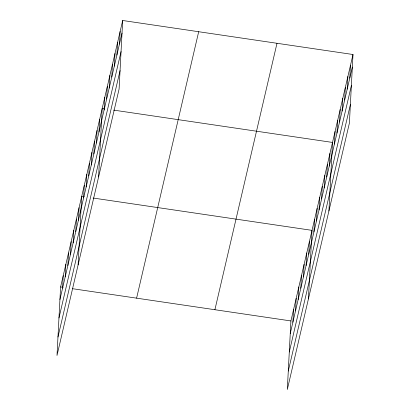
<?xml version="1.0" encoding="UTF-8"?>
<svg xmlns="http://www.w3.org/2000/svg" width="410" height="410" viewBox="0 0 410 410"><rect width="100%" height="100%" fill="white"/><g stroke="black" fill="none" stroke-linecap="round" stroke-linejoin="round"><path stroke-width="0.61" d="M122.682 20.5L60.593 286.938L57 355.49L119.09 89.057L122.682 20.5L353 54.509L349.407 123.061L287.318 389.5L290.91 320.943L353 54.509M62.571 288.204L63.232 275.612M65.21 276.883L65.872 264.291M67.85 265.557L68.506 252.965M70.489 254.236L71.145 241.644M73.129 242.91L73.785 230.317M75.763 231.588L76.424 218.996M78.402 220.262L79.063 207.67M78.11 264.901L81.703 196.349L84.234 196.723M83.604 197.948L84.265 185.356M86.167 186.96L86.828 174.368M88.729 175.967L89.385 163.375M91.286 164.979L91.948 152.387M93.849 153.986L94.51 141.394M96.411 142.998L97.073 130.406M98.974 132.005L99.63 119.412M98.6 176.976L102.192 108.424L104.724 108.799M104.094 110.023L104.755 97.431M106.656 99.035L107.317 86.443M109.219 88.042L109.875 75.45M111.776 77.054L112.437 64.462M114.339 66.066L115 53.469M116.901 55.073L117.562 42.481M119.464 44.085L120.12 31.488M292.889 322.214L293.55 309.622M295.528 310.893L296.189 298.295M298.167 299.566L298.829 286.974M300.807 288.245L301.463 275.653M303.446 276.919L304.102 264.327M306.08 265.598L306.741 253.006M308.72 254.272L309.381 241.68M308.428 298.91L312.02 230.358L93.106 198.03M313.922 231.957L314.583 219.365M316.484 220.969L317.145 208.377M319.047 209.976L319.703 197.384M321.604 198.988L322.265 186.396M324.166 187.995L324.828 175.403M326.729 177.007L327.39 164.415M329.291 166.014L329.947 153.422M328.917 210.986L332.51 142.434L113.596 110.105M334.411 144.033L335.072 131.441M336.974 133.045L337.635 120.453M339.536 122.052L340.192 109.46M342.094 111.064L342.755 98.472M344.656 100.071L345.317 87.479M347.219 89.083L347.88 76.491M349.781 78.09L350.442 65.497M59.932 299.531L122.021 33.092M58.963 317.996L121.058 51.563M57.969 337.025L120.058 70.587M136.597 298.157L198.686 31.724M214.907 309.724L276.996 43.286M290.249 333.535L352.344 67.102M289.281 352.005L351.375 85.567M288.286 371.035L350.376 104.596M60.593 286.938L63.125 287.313M72.626 288.712L290.91 320.943"/></g></svg>
